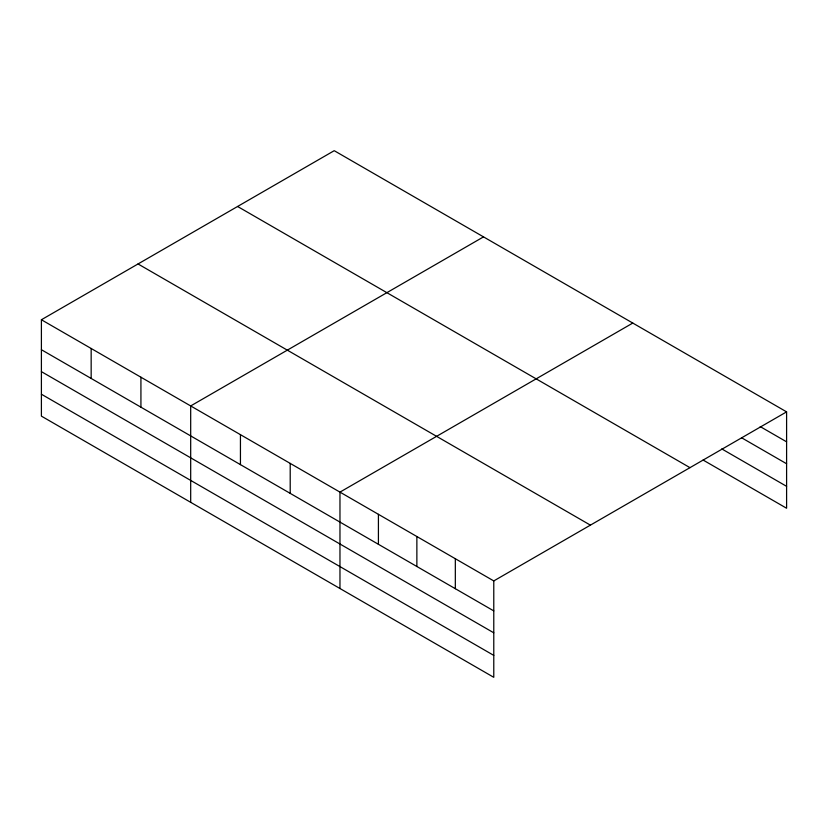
<?xml version="1.0" encoding="UTF-8"?>
<svg xmlns="http://www.w3.org/2000/svg" width="828" height="828" viewBox="0 0 828 828"><rect width="100%" height="100%" fill="white"/><g stroke="black" fill="none" stroke-linecap="round" stroke-linejoin="round"><path stroke-width="1.24" d="M41.4 319.753L493.778 580.925L493.778 677.314L41.4 416.132L41.4 319.753L334.222 150.686L786.6 411.868L786.6 508.247L703.107 460.047M483.511 236.88L190.688 405.937L190.688 502.327M632.789 323.065L339.966 492.122L339.966 588.511M493.778 580.925L786.6 411.868M760.228 426.606L786.6 441.831M741.557 437.743L786.6 463.752M721.778 448.911L786.6 486.336M237.595 206.482L689.972 467.654M138.028 263.956L590.405 525.138M41.4 349.716L493.778 610.898M41.4 371.637L493.778 632.809M41.4 394.221L493.778 655.393M455.328 558.724L455.328 588.698M416.867 536.523L416.867 566.497M378.417 514.323L378.417 544.296M290.204 463.401L290.204 493.364M240.441 434.669L240.441 464.632M140.926 377.206L140.926 407.179M91.163 348.474L91.163 378.448"/></g></svg>
